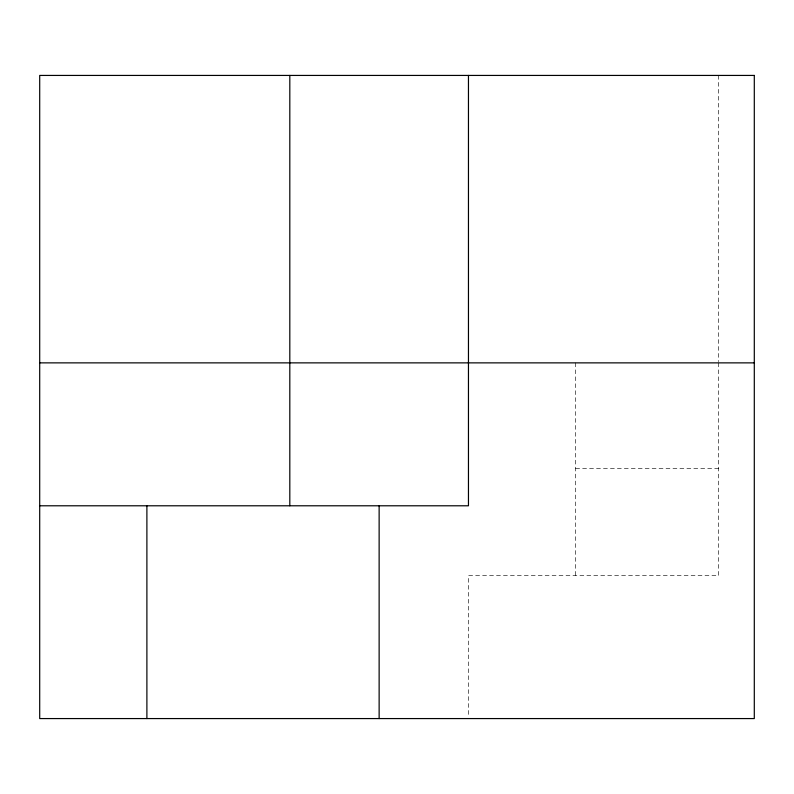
<?xml version="1.0" encoding="UTF-8"?>
<svg xmlns="http://www.w3.org/2000/svg" width="794" height="794" viewBox="0 0 794 794"><rect width="100%" height="100%" fill="white"/><g stroke="black" fill="none" stroke-linecap="round" stroke-linejoin="round"><path stroke-width="0.6" stroke-dasharray="3.97 2.98" d="M575.65 468.46L718.57 468.46M718.57 75.43L718.57 361.627M718.57 362.868L718.57 575.65L468.46 575.65L468.46 716.109M575.65 362.868L575.65 575.65"/><path stroke-width="1.19" d="M39.7 362.868L754.3 362.868M39.7 505.788L468.46 505.788L468.46 75.43M379.135 505.788L379.135 718.57M289.81 75.43L289.81 505.788M146.89 505.788L146.89 718.57M754.3 75.43L39.7 75.43L39.7 718.57L754.3 718.57L754.3 75.43"/></g></svg>
